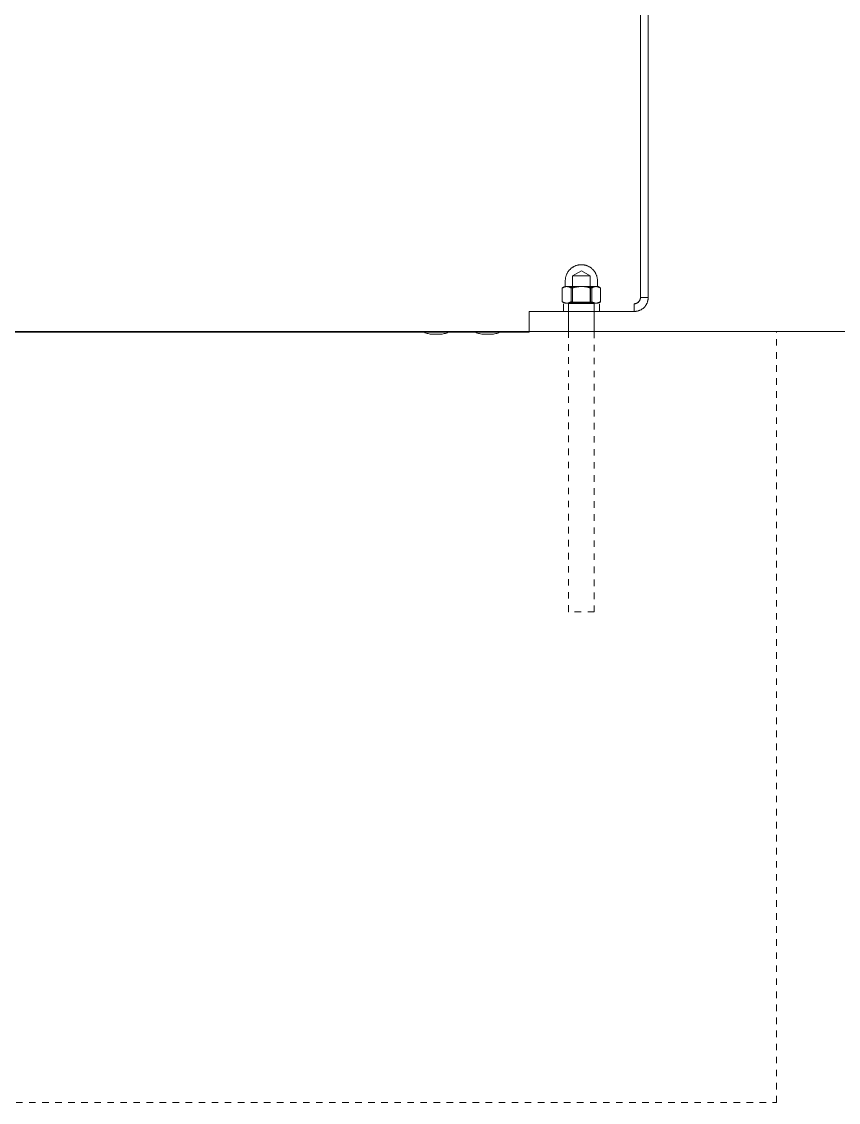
# Model space of a CAD drawing. Header units: inches. Extents: x 1.4 to 100.8, y 1 to 65.9.
# Drawn here: x 13.94 to 26.46, y 32.76 to 49.32 of the extents above; entities that cross this region are included whole.
import ezdxf

# ---------------------------------------------------------------- set-up
doc = ezdxf.new("R2010")
doc.units = ezdxf.units.IN
doc.linetypes.add('HIDDEN', pattern=[1.905, 1.27, -0.635])
doc.layers.add('ZANO_R', color=7, linetype='Continuous', lineweight=0)
doc.layers.add('ZANO_R_przerywana', color=250, linetype='HIDDEN', lineweight=0)

msp = doc.modelspace()

# ---------------------------------------------------------------- linework, layer by layer
at = {"layer": 'ZANO_R'}
for p, q in [((23.42517, 45.09442), (23.42517, 62.07635)), ((23.54332, 45.09442), (23.54332, 62.07635)), ((22.3843, 45.55834), (22.3914, 45.56283)), ((22.3914, 45.56283), (22.39866, 45.56707)), ((22.39866, 45.56707), (22.40605, 45.57107)), ((22.40605, 45.57107), (22.41358, 45.57481)), ((22.41358, 45.57481), (22.42123, 45.57828)), ((22.42123, 45.57828), (22.429, 45.5815)), ((22.429, 45.5815), (22.43687, 45.58445)), ((22.43687, 45.58445), (22.44483, 45.58713)), ((22.44483, 45.58713), (22.45289, 45.58954)), ((22.45289, 45.58954), (22.46102, 45.59166)), ((22.46102, 45.59166), (22.46922, 45.59351)), ((22.46922, 45.59351), (22.47747, 45.59508)), ((22.47747, 45.59508), (22.48578, 45.59637)), ((22.48578, 45.59637), (22.49413, 45.59737)), ((22.49413, 45.59737), (22.5025, 45.59809)), ((22.5025, 45.59809), (22.51089, 45.59852)), ((22.51089, 45.59852), (22.5193, 45.59866)), ((22.5193, 45.59866), (22.5277, 45.59852)), ((22.5277, 45.59852), (22.53609, 45.59809)), ((22.53609, 45.59809), (22.54447, 45.59737)), ((22.54447, 45.59737), (22.55281, 45.59637)), ((22.55281, 45.59637), (22.56112, 45.59508)), ((22.56112, 45.59508), (22.56938, 45.59351)), ((22.56938, 45.59351), (22.57757, 45.59166)), ((22.57757, 45.59166), (22.58571, 45.58954)), ((22.58571, 45.58954), (22.59376, 45.58713)), ((22.59376, 45.58713), (22.60173, 45.58445)), ((22.60173, 45.58445), (22.6096, 45.5815)), ((22.6096, 45.5815), (22.61736, 45.57828)), ((22.61736, 45.57828), (22.62501, 45.57481)), ((22.62501, 45.57481), (22.63254, 45.57107)), ((22.63254, 45.57107), (22.63993, 45.56707)), ((22.63993, 45.56707), (22.64719, 45.56283)), ((22.64719, 45.56283), (22.65429, 45.55834)), ((22.27545, 45.38604), (22.27673, 45.39434)), ((22.27673, 45.39434), (22.2783, 45.4026)), ((22.2783, 45.4026), (22.28015, 45.4108)), ((22.28015, 45.4108), (22.28228, 45.41893)), ((22.28228, 45.41893), (22.28469, 45.42698)), ((22.28469, 45.42698), (22.28737, 45.43495)), ((22.28737, 45.43495), (22.29031, 45.44282)), ((22.29031, 45.44282), (22.29353, 45.45058)), ((22.29353, 45.45058), (22.29701, 45.45823)), ((22.29701, 45.45823), (22.30075, 45.46576)), ((22.30075, 45.46576), (22.30474, 45.47316)), ((22.30474, 45.47316), (22.30899, 45.48041)), ((22.30899, 45.48041), (22.31348, 45.48752)), ((22.31348, 45.48752), (22.3182, 45.49447)), ((22.3182, 45.49447), (22.32317, 45.50125)), ((22.32317, 45.50125), (22.32836, 45.50786)), ((22.32836, 45.50786), (22.33378, 45.51429)), ((22.33378, 45.51429), (22.33941, 45.52053)), ((22.33941, 45.52053), (22.34525, 45.52657)), ((22.34525, 45.52657), (22.35129, 45.53241)), ((22.35129, 45.53241), (22.35753, 45.53804)), ((22.35753, 45.53804), (22.36396, 45.54346)), ((22.36396, 45.54346), (22.37057, 45.54865)), ((22.37057, 45.54865), (22.37735, 45.55361)), ((22.37735, 45.55361), (22.3843, 45.55834)), ((22.38539, 45.02546), (22.38539, 45.42538)), ((22.3854, 45.42538), (22.5193, 45.50583)), ((22.4061, 45.42538), (22.3854, 45.42538)), ((22.65319, 45.42538), (22.4061, 45.42538)), ((22.5193, 45.50583), (22.65319, 45.42538)), ((22.6532, 45.42538), (22.6532, 45.02546)), ((22.65429, 45.55834), (22.66124, 45.55361)), ((22.66124, 45.55361), (22.66803, 45.54865)), ((22.66803, 45.54865), (22.67464, 45.54346)), ((22.67464, 45.54346), (22.68106, 45.53804)), ((22.68106, 45.53804), (22.6873, 45.53241)), ((22.6873, 45.53241), (22.69335, 45.52657)), ((22.69335, 45.52657), (22.69919, 45.52053)), ((22.69919, 45.52053), (22.70482, 45.51429)), ((22.70482, 45.51429), (22.71023, 45.50786)), ((22.71023, 45.50786), (22.71543, 45.50125)), ((22.71543, 45.50125), (22.72039, 45.49447)), ((22.72039, 45.49447), (22.72512, 45.48752)), ((22.72512, 45.48752), (22.72961, 45.48041)), ((22.72961, 45.48041), (22.73385, 45.47316)), ((22.73385, 45.47316), (22.73784, 45.46576)), ((22.73784, 45.46576), (22.74158, 45.45823)), ((22.74158, 45.45823), (22.74506, 45.45058)), ((22.74506, 45.45058), (22.74828, 45.44282)), ((22.74828, 45.44282), (22.75123, 45.43495)), ((22.75123, 45.43495), (22.75391, 45.42698)), ((22.75391, 45.42698), (22.75631, 45.41893)), ((22.75631, 45.41893), (22.75844, 45.4108)), ((22.75844, 45.4108), (22.76029, 45.4026)), ((22.76029, 45.4026), (22.76186, 45.39434)), ((22.76186, 45.39434), (22.76315, 45.38604)), ((22.23014, 45.24476), (22.22394, 45.24104)), ((22.22394, 45.24104), (22.22876, 45.24378)), ((22.22394, 45.03078), (22.22394, 45.24104)), ((22.22876, 45.24378), (22.23366, 45.24634)), ((22.23014, 45.24476), (22.26331, 45.26391)), ((22.23591, 45.24809), (22.23237, 45.24603)), ((22.23366, 45.24634), (22.23865, 45.24875)), ((22.23951, 45.25004), (22.23591, 45.24809)), ((22.23865, 45.24875), (22.24372, 45.25098)), ((22.24317, 45.25187), (22.23951, 45.25004)), ((22.24689, 45.25357), (22.24317, 45.25187)), ((22.24372, 45.25098), (22.24885, 45.25305)), ((22.25067, 45.25516), (22.24689, 45.25357)), ((22.24885, 45.25305), (22.25406, 45.25494)), ((22.25449, 45.25661), (22.25067, 45.25516)), ((22.25406, 45.25494), (22.25932, 45.25666)), ((22.25837, 45.25794), (22.25449, 45.25661)), ((22.26228, 45.25915), (22.25837, 45.25794)), ((22.25932, 45.25666), (22.26464, 45.2582)), ((22.26623, 45.26022), (22.26228, 45.25915)), ((22.29971, 45.26391), (22.26331, 45.26391)), ((22.26464, 45.2582), (22.27001, 45.25956)), ((22.27022, 45.26116), (22.26623, 45.26022)), ((22.26864, 45.26393), (22.27315, 45.26863)), ((22.27001, 45.25956), (22.27542, 45.26074)), ((22.27423, 45.26197), (22.27022, 45.26116)), ((22.27315, 45.35252), (22.2733, 45.36092)), ((22.27315, 45.26863), (22.27315, 45.35252)), ((22.2733, 45.36092), (22.27373, 45.36932)), ((22.27373, 45.36932), (22.27444, 45.37769)), ((22.27827, 45.26265), (22.27423, 45.26197)), ((22.27444, 45.37769), (22.27545, 45.38604)), ((22.27542, 45.26074), (22.28086, 45.26174)), ((22.28232, 45.2632), (22.27827, 45.26265)), ((22.28086, 45.26174), (22.28634, 45.26256)), ((22.2864, 45.26361), (22.28232, 45.2632)), ((22.28634, 45.26256), (22.29184, 45.26319)), ((22.29048, 45.26388), (22.2864, 45.26361)), ((22.29184, 45.26319), (22.29736, 45.26364)), ((22.29705, 45.26381), (22.29486, 45.26388)), ((22.29965, 45.26351), (22.29524, 45.26387)), ((22.29736, 45.26364), (22.30289, 45.26391)), ((22.29787, 45.2638), (22.30038, 45.26388)), ((22.30405, 45.263), (22.29965, 45.26351)), ((22.30289, 45.26391), (22.30842, 45.26364)), ((22.30843, 45.26234), (22.30405, 45.263)), ((22.30539, 45.26388), (22.30789, 45.26381)), ((22.5248, 45.26391), (22.30612, 45.26391)), ((22.30842, 45.26364), (22.31394, 45.2632)), ((22.31278, 45.26154), (22.30843, 45.26234)), ((22.3171, 45.26059), (22.31278, 45.26154)), ((22.31394, 45.2632), (22.31944, 45.26256)), ((22.32139, 45.2595), (22.3171, 45.26059)), ((22.31944, 45.26256), (22.32492, 45.26175)), ((22.32564, 45.25827), (22.32139, 45.2595)), ((22.32492, 45.26175), (22.33036, 45.26075)), ((22.32985, 45.2569), (22.32564, 45.25827)), ((22.33401, 45.25538), (22.32985, 45.2569)), ((22.33036, 45.26075), (22.33577, 45.25957)), ((22.33812, 45.25373), (22.33401, 45.25538)), ((22.33577, 45.25957), (22.34114, 45.2582)), ((22.34217, 45.25194), (22.33812, 45.25373)), ((22.34114, 45.2582), (22.34646, 45.25666)), ((22.34615, 45.25002), (22.34217, 45.25194)), ((22.35008, 45.24797), (22.34615, 45.25002)), ((22.34646, 45.25666), (22.35172, 45.25495)), ((22.35393, 45.24579), (22.35008, 45.24797)), ((22.35172, 45.25495), (22.35693, 45.25305)), ((22.3577, 45.24348), (22.35393, 45.24579)), ((22.35693, 45.25305), (22.36207, 45.25099)), ((22.3614, 45.24104), (22.3577, 45.24348)), ((22.37881, 45.24601), (22.3614, 45.24104)), ((22.3614, 45.24104), (22.3614, 45.03078)), ((22.36207, 45.25099), (22.36713, 45.24875)), ((22.36713, 45.24875), (22.37212, 45.24635)), ((22.37212, 45.24635), (22.37702, 45.24378)), ((22.37702, 45.24378), (22.38184, 45.24104)), ((22.39638, 45.25039), (22.37881, 45.24601)), ((22.38184, 45.24104), (22.39785, 45.24565)), ((22.38184, 45.03078), (22.38184, 45.24104)), ((22.41409, 45.25416), (22.39638, 45.25039)), ((22.39785, 45.24565), (22.414, 45.24975)), ((22.414, 45.24975), (22.43027, 45.25333)), ((22.43192, 45.25733), (22.41409, 45.25416)), ((22.43027, 45.25333), (22.44664, 45.2564)), ((22.44985, 45.25989), (22.43192, 45.25733)), ((22.44664, 45.2564), (22.4631, 45.25895)), ((22.46785, 45.26183), (22.44985, 45.25989)), ((22.4631, 45.25895), (22.47964, 45.26098)), ((22.48591, 45.26316), (22.46785, 45.26183)), ((22.47964, 45.26098), (22.49623, 45.26248)), ((22.504, 45.26388), (22.48591, 45.26316)), ((22.49623, 45.26248), (22.51286, 45.26346)), ((22.50437, 45.26388), (22.49967, 45.26381)), ((22.51286, 45.26346), (22.52952, 45.26391)), ((22.53193, 45.26318), (22.51379, 45.26388)), ((22.52952, 45.26391), (22.54617, 45.26346)), ((22.55003, 45.26186), (22.53193, 45.26318)), ((22.74335, 45.26391), (22.53459, 45.26391)), ((22.54617, 45.26346), (22.5628, 45.26248)), ((22.56808, 45.25992), (22.55003, 45.26186)), ((22.5628, 45.26248), (22.57939, 45.26098)), ((22.58605, 45.25736), (22.56808, 45.25992)), ((22.57939, 45.26098), (22.59593, 45.25895)), ((22.60393, 45.25419), (22.58605, 45.25736)), ((22.59593, 45.25895), (22.61239, 45.2564)), ((22.62168, 45.25041), (22.60393, 45.25419)), ((22.61239, 45.2564), (22.62877, 45.25333)), ((22.6393, 45.24603), (22.62168, 45.25041)), ((22.62877, 45.25333), (22.64504, 45.24975)), ((22.65675, 45.24104), (22.6393, 45.24603)), ((22.64504, 45.24975), (22.66118, 45.24565)), ((22.66177, 45.24387), (22.65675, 45.24104)), ((22.65675, 45.03078), (22.65675, 45.24104)), ((22.66118, 45.24565), (22.67719, 45.24104)), ((22.66687, 45.24652), (22.66177, 45.24387)), ((22.67207, 45.249), (22.66687, 45.24652)), ((22.67734, 45.25129), (22.67207, 45.249)), ((22.67719, 45.24104), (22.68079, 45.24343)), ((22.67719, 45.03078), (22.67719, 45.24104)), ((22.68269, 45.25341), (22.67734, 45.25129)), ((22.68079, 45.24343), (22.68447, 45.2457)), ((22.68811, 45.25533), (22.68269, 45.25341)), ((22.68447, 45.2457), (22.68821, 45.24784)), ((22.6936, 45.25708), (22.68811, 45.25533)), ((22.68821, 45.24784), (22.69203, 45.24986)), ((22.69203, 45.24986), (22.69591, 45.25175)), ((22.69914, 45.25863), (22.6936, 45.25708)), ((22.69591, 45.25175), (22.69985, 45.25351)), ((22.70473, 45.25999), (22.69914, 45.25863)), ((22.69985, 45.25351), (22.70385, 45.25514)), ((22.70385, 45.25514), (22.7079, 45.25664)), ((22.71036, 45.26116), (22.70473, 45.25999)), ((22.7079, 45.25664), (22.712, 45.258)), ((22.71603, 45.26213), (22.71036, 45.26116)), ((22.712, 45.258), (22.71613, 45.25923)), ((22.72173, 45.26291), (22.71603, 45.26213)), ((22.71613, 45.25923), (22.72031, 45.26032)), ((22.72031, 45.26032), (22.72452, 45.26127)), ((22.72746, 45.26349), (22.72173, 45.26291)), ((22.72452, 45.26127), (22.72876, 45.26208)), ((22.7332, 45.26388), (22.72746, 45.26349)), ((22.72876, 45.26208), (22.73303, 45.26275)), ((22.73303, 45.26275), (22.73731, 45.26328)), ((22.73731, 45.26328), (22.74161, 45.26366)), ((22.74457, 45.26346), (22.73888, 45.26387)), ((22.74161, 45.26366), (22.74592, 45.26391)), ((22.75025, 45.26285), (22.74457, 45.26346)), ((22.74592, 45.26391), (22.75023, 45.26366)), ((22.76837, 45.26391), (22.74811, 45.26391)), ((22.75023, 45.26366), (22.75453, 45.26328)), ((22.7559, 45.26206), (22.75025, 45.26285)), ((22.75453, 45.26328), (22.75882, 45.26275)), ((22.76152, 45.26107), (22.7559, 45.26206)), ((22.75882, 45.26275), (22.76308, 45.26208)), ((22.7671, 45.2599), (22.76152, 45.26107)), ((22.76308, 45.26208), (22.76732, 45.26127)), ((22.76315, 45.38604), (22.76415, 45.37769)), ((22.76415, 45.37769), (22.76487, 45.36932)), ((22.76487, 45.36932), (22.7653, 45.36092)), ((22.7653, 45.36092), (22.76544, 45.35252)), ((22.76544, 45.35252), (22.76544, 45.26863)), ((22.76544, 45.26863), (22.76544, 45.26847)), ((22.76544, 45.26847), (22.76545, 45.26831)), ((22.76545, 45.26831), (22.76547, 45.26815)), ((22.76547, 45.26815), (22.76549, 45.26798)), ((22.76549, 45.26798), (22.76551, 45.26782)), ((22.76551, 45.26782), (22.76554, 45.26766)), ((22.76554, 45.26766), (22.76558, 45.2675)), ((22.76558, 45.2675), (22.76562, 45.26735)), ((22.76562, 45.26735), (22.76567, 45.26719)), ((22.76567, 45.26719), (22.76572, 45.26703)), ((22.76572, 45.26703), (22.76578, 45.26688)), ((22.76578, 45.26688), (22.76584, 45.26673)), ((22.76584, 45.26673), (22.76591, 45.26658)), ((22.76591, 45.26658), (22.76598, 45.26644)), ((22.76598, 45.26644), (22.76606, 45.26629)), ((22.76606, 45.26629), (22.76614, 45.26615)), ((22.76614, 45.26615), (22.76623, 45.26602)), ((22.76623, 45.26602), (22.76632, 45.26588)), ((22.76632, 45.26588), (22.76642, 45.26575)), ((22.76642, 45.26575), (22.76652, 45.26562)), ((22.76652, 45.26562), (22.76663, 45.2655)), ((22.76663, 45.2655), (22.76674, 45.26538)), ((22.76674, 45.26538), (22.76685, 45.26526)), ((22.76685, 45.26526), (22.76697, 45.26515)), ((22.76697, 45.26515), (22.76709, 45.26504)), ((22.76709, 45.26504), (22.76722, 45.26494)), ((22.77264, 45.25853), (22.7671, 45.2599)), ((22.76722, 45.26494), (22.76735, 45.26484)), ((22.76732, 45.26127), (22.77153, 45.26032)), ((22.76735, 45.26484), (22.76748, 45.26475)), ((22.76748, 45.26475), (22.76762, 45.26466)), ((22.76762, 45.26466), (22.76776, 45.26457)), ((22.76776, 45.26457), (22.7679, 45.26449)), ((22.7679, 45.26449), (22.76804, 45.26441)), ((22.76804, 45.26441), (22.76819, 45.26434)), ((22.76819, 45.26434), (22.76834, 45.26428)), ((22.76834, 45.26428), (22.76849, 45.26422)), ((22.77363, 45.26391), (22.76837, 45.26391)), ((22.76849, 45.26422), (22.76864, 45.26416)), ((22.76864, 45.26416), (22.7688, 45.26411)), ((22.7688, 45.26411), (22.76895, 45.26407)), ((22.76895, 45.26407), (22.76911, 45.26403)), ((22.76911, 45.26403), (22.76927, 45.26399)), ((22.76927, 45.26399), (22.76943, 45.26397)), ((22.76928, 45.26399), (22.76938, 45.26397)), ((22.76938, 45.26397), (22.76948, 45.26396)), ((22.76943, 45.26397), (22.76959, 45.26394)), ((22.77153, 45.26032), (22.77571, 45.25923)), ((22.77813, 45.25698), (22.77264, 45.25853)), ((22.77492, 45.26391), (22.77363, 45.26391)), ((22.77521, 45.26391), (22.77492, 45.26391)), ((22.77528, 45.26391), (22.77521, 45.26391)), ((22.77528, 45.26391), (22.77529, 45.26391)), ((22.77529, 45.26391), (22.77528, 45.26391)), ((22.77529, 45.26391), (22.77529, 45.26391)), ((22.77529, 45.26391), (22.77529, 45.26391)), ((22.77529, 45.26391), (22.80623, 45.24604)), ((22.77571, 45.25923), (22.77985, 45.258)), ((22.78356, 45.25524), (22.77813, 45.25698)), ((22.77985, 45.258), (22.78395, 45.25664)), ((22.78894, 45.25332), (22.78356, 45.25524)), ((22.78395, 45.25664), (22.788, 45.25514)), ((22.788, 45.25514), (22.79199, 45.25351)), ((22.79424, 45.25122), (22.78894, 45.25332)), ((22.79199, 45.25351), (22.79594, 45.25175)), ((22.79947, 45.24893), (22.79424, 45.25122)), ((22.79594, 45.25175), (22.79982, 45.24986)), ((22.80462, 45.24648), (22.79947, 45.24893)), ((22.79982, 45.24986), (22.80363, 45.24784)), ((22.80363, 45.24784), (22.80738, 45.2457)), ((22.80968, 45.24384), (22.80462, 45.24648)), ((22.80738, 45.2457), (22.81105, 45.24343)), ((22.81465, 45.24104), (22.80968, 45.24384)), ((22.81105, 45.24343), (22.81465, 45.24104)), ((22.81465, 45.24104), (22.81465, 45.03078)), ((23.41744, 45.06003), (23.41869, 45.06316)), ((23.41858, 45.05974), (23.41971, 45.06277)), ((23.41869, 45.06316), (23.41984, 45.06633)), ((23.41971, 45.06277), (23.42074, 45.06582)), ((23.41984, 45.06633), (23.42089, 45.06955)), ((23.42074, 45.06582), (23.42167, 45.06892)), ((23.42089, 45.06955), (23.42181, 45.07279)), ((23.42167, 45.06892), (23.42248, 45.07204)), ((23.42181, 45.07279), (23.42263, 45.07607)), ((23.42248, 45.07204), (23.42319, 45.07519)), ((23.42263, 45.07607), (23.42334, 45.07937)), ((23.42319, 45.07519), (23.4238, 45.07836)), ((23.42334, 45.07937), (23.42393, 45.0827)), ((23.4238, 45.07836), (23.42429, 45.08155)), ((23.42393, 45.0827), (23.42441, 45.08604)), ((23.42429, 45.08155), (23.42467, 45.08475)), ((23.42441, 45.08604), (23.42477, 45.0894)), ((23.42467, 45.08475), (23.42495, 45.08797)), ((23.42477, 45.0894), (23.42502, 45.09276)), ((23.42495, 45.08797), (23.42512, 45.09119)), ((23.42502, 45.09276), (23.42515, 45.09614)), ((23.42512, 45.09119), (23.42517, 45.09442)), ((23.42517, 45.09442), (23.54332, 45.09442)), ((23.54134, 45.06546), (23.54023, 45.05828)), ((23.5422, 45.07267), (23.54134, 45.06546)), ((23.54282, 45.0799), (23.5422, 45.07267)), ((23.5432, 45.08716), (23.54282, 45.0799)), ((23.54332, 45.09442), (23.5432, 45.08716)), ((22.22876, 45.02805), (22.22394, 45.03078)), ((22.22394, 45.03078), (22.23014, 45.02707)), ((22.23366, 45.02548), (22.22876, 45.02805)), ((22.26331, 45.00792), (22.23014, 45.02707)), ((22.23239, 45.02579), (22.23592, 45.02372)), ((22.23865, 45.02308), (22.23366, 45.02548)), ((22.23592, 45.02372), (22.23952, 45.02178)), ((22.24372, 45.02084), (22.23865, 45.02308)), ((22.23952, 45.02178), (22.24319, 45.01995)), ((22.24319, 45.01995), (22.24691, 45.01825)), ((22.24362, 44.88175), (22.24362, 44.9999)), ((22.24885, 45.01878), (22.24372, 45.02084)), ((22.24691, 45.01825), (22.25068, 45.01666)), ((22.25406, 45.01688), (22.24885, 45.01878)), ((22.25068, 45.01666), (22.2545, 45.01521)), ((22.25932, 45.01517), (22.25406, 45.01688)), ((22.2545, 45.01521), (22.25838, 45.01388)), ((22.25838, 45.01388), (22.26229, 45.01268)), ((22.26464, 45.01363), (22.25932, 45.01517)), ((22.26229, 45.01268), (22.26624, 45.0116)), ((22.30038, 45.00792), (22.26331, 45.00792)), ((22.27001, 45.01227), (22.26464, 45.01363)), ((22.26624, 45.0116), (22.27022, 45.01066)), ((22.27542, 45.01108), (22.27001, 45.01227)), ((22.27022, 45.01066), (22.27423, 45.00985)), ((22.27423, 45.00985), (22.27827, 45.00918)), ((22.28086, 45.01008), (22.27542, 45.01108)), ((22.27827, 45.00918), (22.28232, 45.00863)), ((22.28634, 45.00927), (22.28086, 45.01008)), ((22.28232, 45.00863), (22.28639, 45.00822)), ((22.29184, 45.00863), (22.28634, 45.00927)), ((22.28639, 45.00822), (22.29048, 45.00794)), ((22.29736, 45.00818), (22.29184, 45.00863)), ((22.29486, 45.00794), (22.29929, 45.00829)), ((22.30289, 45.00792), (22.29736, 45.00818)), ((22.29929, 45.00829), (22.30372, 45.00879)), ((22.30842, 45.00818), (22.30289, 45.00792)), ((22.30372, 45.00879), (22.30812, 45.00944)), ((22.52482, 45.00792), (22.30539, 45.00792)), ((22.30812, 45.00944), (22.3125, 45.01023)), ((22.31394, 45.00863), (22.30842, 45.00818)), ((22.3125, 45.01023), (22.31685, 45.01117)), ((22.31944, 45.00926), (22.31394, 45.00863)), ((22.31685, 45.01117), (22.32116, 45.01226)), ((22.32492, 45.01008), (22.31944, 45.00926)), ((22.32116, 45.01226), (22.32544, 45.01349)), ((22.32239, 45.00508), (22.32238, 45.00508)), ((22.32238, 45.00508), (22.32238, 45.00508)), ((22.32238, 45.00508), (22.32238, 45.00508)), ((22.32238, 45.00508), (22.32238, 45.00508)), ((22.32238, 45.00508), (22.32238, 45.00508)), ((22.32238, 44.88175), (22.32238, 45.00508)), ((22.32243, 45.00508), (22.32239, 45.00508)), ((22.32261, 45.00508), (22.32243, 45.00508)), ((22.32337, 45.00508), (22.32261, 45.00508)), ((22.32638, 45.00508), (22.32337, 45.00508)), ((22.33036, 45.01108), (22.32492, 45.01008)), ((22.32544, 45.01349), (22.32967, 45.01486)), ((22.71621, 45.00508), (22.32638, 45.00508)), ((22.32967, 45.01486), (22.33386, 45.01638)), ((22.33577, 45.01226), (22.33036, 45.01108)), ((22.33386, 45.01638), (22.33799, 45.01803)), ((22.34114, 45.01362), (22.33577, 45.01226)), ((22.33799, 45.01803), (22.34206, 45.01983)), ((22.34646, 45.01516), (22.34114, 45.01362)), ((22.34206, 45.01983), (22.34607, 45.02176)), ((22.34607, 45.02176), (22.35001, 45.02382)), ((22.35172, 45.01688), (22.34646, 45.01516)), ((22.35001, 45.02382), (22.35389, 45.02601)), ((22.35693, 45.01877), (22.35172, 45.01688)), ((22.35389, 45.02601), (22.35768, 45.02833)), ((22.36207, 45.02084), (22.35693, 45.01877)), ((22.35768, 45.02833), (22.3614, 45.03078)), ((22.3614, 45.03078), (22.37885, 45.0258)), ((22.36176, 45.00792), (22.36176, 45.00892)), ((22.36178, 45.00892), (22.36177, 45.00892)), ((22.36177, 45.00892), (22.36176, 45.00892)), ((22.36176, 45.00892), (22.36176, 45.00892)), ((22.36176, 45.00892), (22.36177, 45.00892)), ((22.36177, 45.00892), (22.36181, 45.00892)), ((22.36178, 45.00893), (22.38539, 45.02546)), ((22.36181, 45.00892), (22.36206, 45.00892)), ((22.36206, 45.00892), (22.36323, 45.00892)), ((22.36713, 45.02307), (22.36207, 45.02084)), ((22.36323, 45.00892), (22.36811, 45.00892)), ((22.37212, 45.02548), (22.36713, 45.02307)), ((22.36811, 45.00892), (22.38612, 45.00892)), ((22.37702, 45.02805), (22.37212, 45.02548)), ((22.38184, 45.03078), (22.37702, 45.02805)), ((22.37885, 45.0258), (22.39647, 45.02141)), ((22.39785, 45.02618), (22.38184, 45.03078)), ((22.3854, 45.02546), (22.38539, 45.02546)), ((22.38539, 45.02546), (22.38539, 45.02546)), ((22.38539, 45.02546), (22.3854, 45.02546)), ((22.38541, 45.02546), (22.3854, 45.02546)), ((22.3854, 45.02546), (22.38543, 45.02546)), ((22.38543, 45.02546), (22.38564, 45.02546)), ((22.38564, 45.02546), (22.38664, 45.02546)), ((22.38612, 45.00892), (22.67681, 45.00892)), ((22.38664, 45.02546), (22.39079, 45.02546)), ((22.39079, 45.02546), (22.4061, 45.02546)), ((22.39647, 45.02141), (22.41422, 45.01764)), ((22.414, 45.02208), (22.39785, 45.02618)), ((22.4061, 45.02546), (22.65318, 45.02546)), ((22.43027, 45.01849), (22.414, 45.02208)), ((22.41422, 45.01764), (22.4321, 45.01447)), ((22.44664, 45.01542), (22.43027, 45.01849)), ((22.4321, 45.01447), (22.45007, 45.01191)), ((22.4631, 45.01288), (22.44664, 45.01542)), ((22.45007, 45.01191), (22.46812, 45.00997)), ((22.47964, 45.01085), (22.4631, 45.01288)), ((22.46812, 45.00997), (22.48622, 45.00865)), ((22.49623, 45.00935), (22.47964, 45.01085)), ((22.48622, 45.00865), (22.50436, 45.00794)), ((22.51286, 45.00837), (22.49623, 45.00935)), ((22.52952, 45.00792), (22.51286, 45.00837)), ((22.51378, 45.00794), (22.53192, 45.00865)), ((22.54617, 45.00837), (22.52952, 45.00792)), ((22.53192, 45.00865), (22.55003, 45.00997)), ((22.74374, 45.00792), (22.53423, 45.00792)), ((22.5628, 45.00935), (22.54617, 45.00837)), ((22.55003, 45.00997), (22.56808, 45.01191)), ((22.57939, 45.01085), (22.5628, 45.00935)), ((22.56808, 45.01191), (22.58605, 45.01447)), ((22.59593, 45.01287), (22.57939, 45.01085)), ((22.58605, 45.01447), (22.60392, 45.01764)), ((22.61239, 45.01542), (22.59593, 45.01287)), ((22.60392, 45.01764), (22.62168, 45.02141)), ((22.62877, 45.01849), (22.61239, 45.01542)), ((22.62168, 45.02141), (22.6393, 45.0258)), ((22.64504, 45.02208), (22.62877, 45.01849)), ((22.6393, 45.0258), (22.65675, 45.03078)), ((22.66118, 45.02618), (22.64504, 45.02208)), ((22.6532, 45.02546), (22.67682, 45.00893)), ((22.66177, 45.02796), (22.65675, 45.03078)), ((22.67719, 45.03078), (22.66118, 45.02618)), ((22.66687, 45.0253), (22.66177, 45.02796)), ((22.67207, 45.02283), (22.66687, 45.0253)), ((22.67734, 45.02053), (22.67207, 45.02283)), ((22.67683, 45.00892), (22.67683, 45.00792)), ((22.68079, 45.0284), (22.67719, 45.03078)), ((22.68269, 45.01842), (22.67734, 45.02053)), ((22.68447, 45.02613), (22.68079, 45.0284)), ((22.68811, 45.01649), (22.68269, 45.01842)), ((22.68821, 45.02399), (22.68447, 45.02613)), ((22.6936, 45.01475), (22.68811, 45.01649)), ((22.69203, 45.02197), (22.68821, 45.02399)), ((22.69591, 45.02008), (22.69203, 45.02197)), ((22.69914, 45.0132), (22.6936, 45.01475)), ((22.69985, 45.01832), (22.69591, 45.02008)), ((22.70473, 45.01184), (22.69914, 45.0132)), ((22.70385, 45.01669), (22.69985, 45.01832)), ((22.7079, 45.01519), (22.70385, 45.01669)), ((22.71036, 45.01067), (22.70473, 45.01184)), ((22.712, 45.01383), (22.7079, 45.01519)), ((22.71603, 45.00969), (22.71036, 45.01067)), ((22.71614, 45.0126), (22.712, 45.01383)), ((22.72173, 45.00891), (22.71603, 45.00969)), ((22.72031, 45.01151), (22.71614, 45.0126)), ((22.71621, 45.00508), (22.71621, 44.88175)), ((22.72452, 45.01056), (22.72031, 45.01151)), ((22.72746, 45.00833), (22.72173, 45.00891)), ((22.72876, 45.00975), (22.72452, 45.01056)), ((22.7332, 45.00794), (22.72746, 45.00833)), ((22.73303, 45.00908), (22.72876, 45.00975)), ((22.73731, 45.00855), (22.73303, 45.00908)), ((22.74161, 45.00816), (22.73731, 45.00855)), ((22.74395, 45.00833), (22.7382, 45.00794)), ((22.74592, 45.00792), (22.74161, 45.00816)), ((22.74967, 45.00891), (22.74395, 45.00833)), ((22.75023, 45.00816), (22.74592, 45.00792)), ((22.76837, 45.00792), (22.74812, 45.00792)), ((22.75537, 45.00969), (22.74967, 45.00891)), ((22.75453, 45.00855), (22.75023, 45.00816)), ((22.75882, 45.00908), (22.75453, 45.00855)), ((22.76104, 45.01066), (22.75537, 45.00969)), ((22.76308, 45.00975), (22.75882, 45.00908)), ((22.76668, 45.01183), (22.76104, 45.01066)), ((22.76732, 45.01056), (22.76308, 45.00975)), ((22.77227, 45.01319), (22.76668, 45.01183)), ((22.77153, 45.01151), (22.76732, 45.01056)), ((22.77363, 45.00792), (22.76837, 45.00792)), ((22.77571, 45.0126), (22.77153, 45.01151)), ((22.77781, 45.01474), (22.77227, 45.01319)), ((22.77492, 45.00792), (22.77363, 45.00792)), ((22.77521, 45.00792), (22.77492, 45.00792)), ((22.77528, 45.00792), (22.77521, 45.00792)), ((22.77528, 45.00792), (22.77529, 45.00792)), ((22.77529, 45.00792), (22.77528, 45.00792)), ((22.80621, 45.02577), (22.77529, 45.00792)), ((22.77529, 45.00792), (22.77529, 45.00792)), ((22.77529, 45.00792), (22.77529, 45.00792)), ((22.77985, 45.01382), (22.77571, 45.0126)), ((22.78329, 45.01649), (22.77781, 45.01474)), ((22.78395, 45.01519), (22.77985, 45.01382)), ((22.78871, 45.01842), (22.78329, 45.01649)), ((22.788, 45.01668), (22.78395, 45.01519)), ((22.79199, 45.01832), (22.788, 45.01668)), ((22.79406, 45.02053), (22.78871, 45.01842)), ((22.79594, 45.02008), (22.79199, 45.01832)), ((22.79934, 45.02283), (22.79406, 45.02053)), ((22.79498, 44.9999), (22.79498, 44.88175)), ((22.79982, 45.02197), (22.79594, 45.02008)), ((22.80453, 45.0253), (22.79934, 45.02283)), ((22.80363, 45.02399), (22.79982, 45.02197)), ((22.80738, 45.02613), (22.80363, 45.02399)), ((22.80964, 45.02796), (22.80453, 45.0253)), ((22.81105, 45.0284), (22.80738, 45.02613)), ((22.81465, 45.03078), (22.80964, 45.02796)), ((22.81465, 45.03078), (22.81105, 45.0284)), ((23.33065, 44.9999), (23.33402, 45.00009)), ((23.33065, 44.9999), (23.33388, 44.99995)), ((23.33065, 44.88175), (23.33065, 44.9999)), ((23.33388, 44.99995), (23.3371, 45.00012)), ((23.33402, 45.00009), (23.33738, 45.0004)), ((23.3371, 45.00012), (23.34032, 45.00039)), ((23.33738, 45.0004), (23.34073, 45.00082)), ((23.34032, 45.00039), (23.34352, 45.00078)), ((23.34073, 45.00082), (23.34407, 45.00136)), ((23.34352, 45.00078), (23.34671, 45.00127)), ((23.34407, 45.00136), (23.34738, 45.00201)), ((23.34671, 45.00127), (23.34988, 45.00188)), ((23.34738, 45.00201), (23.35067, 45.00278)), ((23.34988, 45.00188), (23.35303, 45.00259)), ((23.35067, 45.00278), (23.35393, 45.00366)), ((23.35303, 45.00259), (23.35615, 45.0034)), ((23.35393, 45.00366), (23.35716, 45.00465)), ((23.35615, 45.0034), (23.35924, 45.00433)), ((23.35716, 45.00465), (23.36035, 45.00574)), ((23.35924, 45.00433), (23.3623, 45.00536)), ((23.36035, 45.00574), (23.3635, 45.00695)), ((23.3623, 45.00536), (23.36533, 45.00649)), ((23.3635, 45.00695), (23.36661, 45.00827)), ((23.36533, 45.00649), (23.36831, 45.00772)), ((23.36661, 45.00827), (23.36968, 45.00969)), ((23.36831, 45.00772), (23.37125, 45.00906)), ((23.36968, 45.00969), (23.37269, 45.01121)), ((23.37125, 45.00906), (23.37414, 45.0105)), ((23.37269, 45.01121), (23.37565, 45.01284)), ((23.37414, 45.0105), (23.37698, 45.01203)), ((23.37565, 45.01284), (23.37855, 45.01457)), ((23.37698, 45.01203), (23.37976, 45.01366)), ((23.37855, 45.01457), (23.38139, 45.0164)), ((23.37976, 45.01366), (23.38249, 45.01538)), ((23.38139, 45.0164), (23.38416, 45.01832)), ((23.38249, 45.01538), (23.38516, 45.0172)), ((23.38416, 45.01832), (23.38687, 45.02034)), ((23.38516, 45.0172), (23.38776, 45.0191)), ((23.38687, 45.02034), (23.38951, 45.02245)), ((23.38776, 45.0191), (23.3903, 45.0211)), ((23.38951, 45.02245), (23.39207, 45.02464)), ((23.3903, 45.0211), (23.39277, 45.02318)), ((23.39207, 45.02464), (23.39456, 45.02693)), ((23.39277, 45.02318), (23.39517, 45.02534)), ((23.39456, 45.02693), (23.39697, 45.0293)), ((23.39517, 45.02534), (23.39749, 45.02758)), ((23.39697, 45.0293), (23.39929, 45.03175)), ((23.39749, 45.02758), (23.39973, 45.0299)), ((23.39929, 45.03175), (23.40153, 45.03427)), ((23.39973, 45.0299), (23.40189, 45.0323)), ((23.40153, 45.03427), (23.40368, 45.03688)), ((23.40189, 45.0323), (23.40397, 45.03477)), ((23.40368, 45.03688), (23.40574, 45.03955)), ((23.40397, 45.03477), (23.40596, 45.03731)), ((23.40574, 45.03955), (23.40771, 45.0423)), ((23.40596, 45.03731), (23.40787, 45.03991)), ((23.40771, 45.0423), (23.40958, 45.04511)), ((23.40787, 45.03991), (23.40969, 45.04258)), ((23.41538, 44.89936), (23.40867, 44.89658)), ((23.40958, 45.04511), (23.41135, 45.04798)), ((23.40969, 45.04258), (23.41141, 45.04531)), ((23.41135, 45.04798), (23.41303, 45.05091)), ((23.41141, 45.04531), (23.41304, 45.04809)), ((23.41303, 45.05091), (23.4146, 45.0539)), ((23.41304, 45.04809), (23.41457, 45.05093)), ((23.41457, 45.05093), (23.41601, 45.05382)), ((23.4146, 45.0539), (23.41607, 45.05694)), ((23.42199, 44.90236), (23.41538, 44.89936)), ((23.41601, 45.05382), (23.41735, 45.05676)), ((23.41607, 45.05694), (23.41744, 45.06003)), ((23.41735, 45.05676), (23.41858, 45.05974)), ((23.42849, 44.90559), (23.42199, 44.90236)), ((23.43488, 44.90904), (23.42849, 44.90559)), ((23.44115, 44.91271), (23.43488, 44.90904)), ((23.44729, 44.91659), (23.44115, 44.91271)), ((23.45329, 44.92067), (23.44729, 44.91659)), ((23.45915, 44.92496), (23.45329, 44.92067)), ((23.46486, 44.92945), (23.45915, 44.92496)), ((23.47042, 44.93413), (23.46486, 44.92945)), ((23.47581, 44.93899), (23.47042, 44.93413)), ((23.48103, 44.94404), (23.47581, 44.93899)), ((23.48608, 44.94926), (23.48103, 44.94404)), ((23.49094, 44.95465), (23.48608, 44.94926)), ((23.49562, 44.96021), (23.49094, 44.95465)), ((23.50011, 44.96592), (23.49562, 44.96021)), ((23.50439, 44.97178), (23.50011, 44.96592)), ((23.50848, 44.97778), (23.50439, 44.97178)), ((23.51236, 44.98392), (23.50848, 44.97778)), ((23.51603, 44.99019), (23.51236, 44.98392)), ((23.51948, 44.99658), (23.51603, 44.99019)), ((23.52271, 45.00308), (23.51948, 44.99658)), ((23.52571, 45.00969), (23.52271, 45.00308)), ((23.52849, 45.0164), (23.52571, 45.00969)), ((23.53104, 45.0232), (23.52849, 45.0164)), ((23.53335, 45.03008), (23.53104, 45.0232)), ((23.53543, 45.03704), (23.53335, 45.03008)), ((23.53727, 45.04407), (23.53543, 45.03704)), ((23.53887, 45.05115), (23.53727, 45.04407)), ((23.54023, 45.05828), (23.53887, 45.05115)), ((21.71989, 44.77935), (21.71989, 44.88175)), ((21.71989, 44.88175), (23.33065, 44.88175)), ((21.71989, 44.77935), (21.71989, 44.56669)), ((22.32238, 44.57248), (22.32238, 44.88175)), ((22.71621, 44.88175), (22.71621, 44.57248)), ((23.33791, 44.88187), (23.33065, 44.88175)), ((23.34516, 44.88225), (23.33791, 44.88187)), ((23.3524, 44.88286), (23.34516, 44.88225)), ((23.35961, 44.88373), (23.3524, 44.88286)), ((23.36679, 44.88484), (23.35961, 44.88373)), ((23.37392, 44.8862), (23.36679, 44.88484)), ((23.381, 44.8878), (23.37392, 44.8862)), ((23.38803, 44.88964), (23.381, 44.8878)), ((23.39499, 44.89171), (23.38803, 44.88964)), ((23.40187, 44.89403), (23.39499, 44.89171)), ((23.40867, 44.89658), (23.40187, 44.89403)), ((3.85177, 44.57248), (25.5124, 44.57248)), ((7.64442, 44.56669), (21.71989, 44.56669)), ((20.117, 44.56275), (20.117, 44.56669)), ((20.47145, 44.56669), (20.47145, 44.56275)), ((20.90466, 44.56275), (20.90466, 44.56669)), ((21.25911, 44.56669), (21.25911, 44.56275)), ((20.11701, 44.56247), (20.117, 44.56275)), ((20.11702, 44.5622), (20.11701, 44.56247)), ((20.11704, 44.56193), (20.11702, 44.5622)), ((20.11708, 44.56166), (20.11704, 44.56193)), ((20.11712, 44.56139), (20.11708, 44.56166)), ((20.11717, 44.56112), (20.11712, 44.56139)), ((20.11723, 44.56085), (20.11717, 44.56112)), ((20.1173, 44.56059), (20.11723, 44.56085)), ((20.11738, 44.56033), (20.1173, 44.56059)), ((20.11747, 44.56007), (20.11738, 44.56033)), ((20.11757, 44.55982), (20.11747, 44.56007)), ((20.11767, 44.55956), (20.11757, 44.55982)), ((20.11779, 44.55932), (20.11767, 44.55956)), ((20.11791, 44.55907), (20.11779, 44.55932)), ((20.11804, 44.55883), (20.11791, 44.55907)), ((20.11818, 44.5586), (20.11804, 44.55883)), ((20.11833, 44.55837), (20.11818, 44.5586)), ((20.11849, 44.55815), (20.11833, 44.55837)), ((20.11865, 44.55793), (20.11849, 44.55815)), ((20.11882, 44.55771), (20.11865, 44.55793)), ((20.119, 44.55751), (20.11882, 44.55771)), ((20.11918, 44.55731), (20.119, 44.55751)), ((20.11938, 44.55711), (20.11918, 44.55731)), ((20.11957, 44.55692), (20.11938, 44.55711)), ((20.11978, 44.55674), (20.11957, 44.55692)), ((20.11999, 44.55657), (20.11978, 44.55674)), ((20.12021, 44.55641), (20.11999, 44.55657)), ((20.12043, 44.55625), (20.12021, 44.55641)), ((20.12066, 44.5561), (20.12043, 44.55625)), ((20.12089, 44.55595), (20.12066, 44.5561)), ((20.12113, 44.55582), (20.12089, 44.55595)), ((20.12137, 44.55569), (20.12113, 44.55582)), ((20.12162, 44.55558), (20.12137, 44.55569)), ((20.12187, 44.55547), (20.12162, 44.55558)), ((20.12212, 44.55537), (20.12187, 44.55547)), ((20.12238, 44.55528), (20.12212, 44.55537)), ((20.12238, 44.55528), (20.13831, 44.55022)), ((20.13831, 44.55022), (20.1544, 44.54566)), ((20.1544, 44.54566), (20.17061, 44.54159)), ((20.17061, 44.54159), (20.18694, 44.53803)), ((20.18694, 44.53803), (20.20338, 44.53497)), ((20.20338, 44.53497), (20.2199, 44.53242)), ((20.22125, 44.53226), (20.2199, 44.53242)), ((20.22261, 44.53215), (20.22125, 44.53226)), ((20.22396, 44.53208), (20.22261, 44.53215)), ((20.22532, 44.53205), (20.22396, 44.53208)), ((20.22532, 44.53205), (20.36314, 44.53205)), ((20.3645, 44.53208), (20.36314, 44.53205)), ((20.36585, 44.53215), (20.3645, 44.53208)), ((20.3672, 44.53226), (20.36585, 44.53215)), ((20.36855, 44.53242), (20.3672, 44.53226)), ((20.36855, 44.53242), (20.38507, 44.53497)), ((20.38507, 44.53497), (20.4015, 44.53803)), ((20.4015, 44.53803), (20.41784, 44.54159)), ((20.41784, 44.54159), (20.43405, 44.54566)), ((20.43405, 44.54566), (20.45014, 44.55022)), ((20.45014, 44.55022), (20.46607, 44.55528)), ((20.46633, 44.55537), (20.46607, 44.55528)), ((20.46658, 44.55547), (20.46633, 44.55537)), ((20.46683, 44.55558), (20.46658, 44.55547)), ((20.46708, 44.55569), (20.46683, 44.55558)), ((20.46732, 44.55582), (20.46708, 44.55569)), ((20.46756, 44.55595), (20.46732, 44.55582)), ((20.46779, 44.5561), (20.46756, 44.55595)), ((20.46802, 44.55625), (20.46779, 44.5561)), ((20.46824, 44.55641), (20.46802, 44.55625)), ((20.46846, 44.55657), (20.46824, 44.55641)), ((20.46867, 44.55674), (20.46846, 44.55657)), ((20.46888, 44.55692), (20.46867, 44.55674)), ((20.46907, 44.55711), (20.46888, 44.55692)), ((20.46927, 44.55731), (20.46907, 44.55711)), ((20.46945, 44.55751), (20.46927, 44.55731)), ((20.46963, 44.55771), (20.46945, 44.55751)), ((20.4698, 44.55793), (20.46963, 44.55771)), ((20.46996, 44.55815), (20.4698, 44.55793)), ((20.47012, 44.55837), (20.46996, 44.55815)), ((20.47027, 44.5586), (20.47012, 44.55837)), ((20.47041, 44.55883), (20.47027, 44.5586)), ((20.47054, 44.55907), (20.47041, 44.55883)), ((20.47066, 44.55932), (20.47054, 44.55907)), ((20.47078, 44.55956), (20.47066, 44.55932)), ((20.47088, 44.55982), (20.47078, 44.55956)), ((20.47098, 44.56007), (20.47088, 44.55982)), ((20.47107, 44.56033), (20.47098, 44.56007)), ((20.47115, 44.56059), (20.47107, 44.56033)), ((20.47122, 44.56085), (20.47115, 44.56059)), ((20.47128, 44.56112), (20.47122, 44.56085)), ((20.47133, 44.56139), (20.47128, 44.56112)), ((20.47137, 44.56166), (20.47133, 44.56139)), ((20.47141, 44.56193), (20.47137, 44.56166)), ((20.47143, 44.5622), (20.47141, 44.56193)), ((20.47144, 44.56247), (20.47143, 44.5622)), ((20.47145, 44.56275), (20.47144, 44.56247)), ((20.90467, 44.56247), (20.90466, 44.56275)), ((20.90468, 44.5622), (20.90467, 44.56247)), ((20.9047, 44.56193), (20.90468, 44.5622)), ((20.90474, 44.56166), (20.9047, 44.56193)), ((20.90478, 44.56139), (20.90474, 44.56166)), ((20.90483, 44.56112), (20.90478, 44.56139)), ((20.90489, 44.56085), (20.90483, 44.56112)), ((20.90496, 44.56059), (20.90489, 44.56085)), ((20.90504, 44.56033), (20.90496, 44.56059)), ((20.90513, 44.56007), (20.90504, 44.56033)), ((20.90523, 44.55982), (20.90513, 44.56007)), ((20.90533, 44.55956), (20.90523, 44.55982)), ((20.90545, 44.55932), (20.90533, 44.55956)), ((20.90557, 44.55907), (20.90545, 44.55932)), ((20.9057, 44.55883), (20.90557, 44.55907)), ((20.90584, 44.5586), (20.9057, 44.55883)), ((20.90599, 44.55837), (20.90584, 44.5586)), ((20.90615, 44.55815), (20.90599, 44.55837)), ((20.90631, 44.55793), (20.90615, 44.55815)), ((20.90648, 44.55771), (20.90631, 44.55793)), ((20.90666, 44.55751), (20.90648, 44.55771)), ((20.90684, 44.55731), (20.90666, 44.55751)), ((20.90703, 44.55711), (20.90684, 44.55731)), ((20.90723, 44.55692), (20.90703, 44.55711)), ((20.90744, 44.55674), (20.90723, 44.55692)), ((20.90765, 44.55657), (20.90744, 44.55674)), ((20.90787, 44.55641), (20.90765, 44.55657)), ((20.90809, 44.55625), (20.90787, 44.55641)), ((20.90832, 44.5561), (20.90809, 44.55625)), ((20.90855, 44.55595), (20.90832, 44.5561)), ((20.90879, 44.55582), (20.90855, 44.55595)), ((20.90903, 44.55569), (20.90879, 44.55582)), ((20.90928, 44.55558), (20.90903, 44.55569)), ((20.90953, 44.55547), (20.90928, 44.55558)), ((20.90978, 44.55537), (20.90953, 44.55547)), ((20.91004, 44.55528), (20.90978, 44.55537)), ((20.91004, 44.55528), (20.92597, 44.55022)), ((20.92597, 44.55022), (20.94206, 44.54566)), ((20.94206, 44.54566), (20.95827, 44.54159)), ((20.95827, 44.54159), (20.9746, 44.53803)), ((20.9746, 44.53803), (20.99104, 44.53497)), ((20.99104, 44.53497), (21.00756, 44.53242)), ((21.00891, 44.53226), (21.00756, 44.53242)), ((21.01026, 44.53215), (21.00891, 44.53226)), ((21.01162, 44.53208), (21.01026, 44.53215)), ((21.01298, 44.53205), (21.01162, 44.53208)), ((21.01298, 44.53205), (21.1508, 44.53205)), ((21.15216, 44.53208), (21.1508, 44.53205)), ((21.15351, 44.53215), (21.15216, 44.53208)), ((21.15486, 44.53226), (21.15351, 44.53215)), ((21.15621, 44.53242), (21.15486, 44.53226)), ((21.15621, 44.53242), (21.17273, 44.53497)), ((21.17273, 44.53497), (21.18916, 44.53803)), ((21.18916, 44.53803), (21.2055, 44.54159)), ((21.2055, 44.54159), (21.22171, 44.54566)), ((21.22171, 44.54566), (21.23779, 44.55022)), ((21.23779, 44.55022), (21.25373, 44.55528)), ((21.25399, 44.55537), (21.25373, 44.55528)), ((21.25424, 44.55547), (21.25399, 44.55537)), ((21.25449, 44.55558), (21.25424, 44.55547)), ((21.25474, 44.55569), (21.25449, 44.55558)), ((21.25498, 44.55582), (21.25474, 44.55569)), ((21.25522, 44.55595), (21.25498, 44.55582)), ((21.25545, 44.5561), (21.25522, 44.55595)), ((21.25568, 44.55625), (21.25545, 44.5561)), ((21.2559, 44.55641), (21.25568, 44.55625)), ((21.25612, 44.55657), (21.2559, 44.55641)), ((21.25633, 44.55674), (21.25612, 44.55657)), ((21.25653, 44.55692), (21.25633, 44.55674)), ((21.25673, 44.55711), (21.25653, 44.55692)), ((21.25693, 44.55731), (21.25673, 44.55711)), ((21.25711, 44.55751), (21.25693, 44.55731)), ((21.25729, 44.55771), (21.25711, 44.55751)), ((21.25746, 44.55793), (21.25729, 44.55771)), ((21.25762, 44.55815), (21.25746, 44.55793)), ((21.25778, 44.55837), (21.25762, 44.55815)), ((21.25793, 44.5586), (21.25778, 44.55837)), ((21.25807, 44.55883), (21.25793, 44.5586)), ((21.2582, 44.55907), (21.25807, 44.55883)), ((21.25832, 44.55932), (21.2582, 44.55907)), ((21.25844, 44.55956), (21.25832, 44.55932)), ((21.25854, 44.55982), (21.25844, 44.55956)), ((21.25864, 44.56007), (21.25854, 44.55982)), ((21.25873, 44.56033), (21.25864, 44.56007)), ((21.25881, 44.56059), (21.25873, 44.56033)), ((21.25888, 44.56085), (21.25881, 44.56059)), ((21.25894, 44.56112), (21.25888, 44.56085)), ((21.25899, 44.56139), (21.25894, 44.56112)), ((21.25903, 44.56166), (21.25899, 44.56139)), ((21.25906, 44.56193), (21.25903, 44.56166)), ((21.25909, 44.5622), (21.25906, 44.56193)), ((21.2591, 44.56247), (21.25909, 44.5622)), ((21.25911, 44.56275), (21.2591, 44.56247))]:
    msp.add_line(p, q, dxfattribs=at)
msp.add_lwpolyline([(2.44835, 44.57248), (64.91896, 44.57248)], dxfattribs=at)
at = {"layer": 'ZANO_R_przerywana', "ltscale": 0.05}
for p, q in [((22.32238, 40.27913), (22.32238, 44.57248)), ((22.71621, 44.57248), (22.71621, 40.27913)), ((25.5124, 32.75759), (25.5124, 44.57248)), ((22.32239, 40.27913), (22.32238, 40.27913)), ((22.32238, 40.27913), (22.32238, 40.27913)), ((22.32238, 40.27913), (22.32238, 40.27913)), ((22.32238, 40.27913), (22.32238, 40.27913)), ((22.32238, 40.27913), (22.32238, 40.27913)), ((22.32243, 40.27913), (22.32239, 40.27913)), ((22.32261, 40.27913), (22.32243, 40.27913)), ((22.32337, 40.27913), (22.32261, 40.27913)), ((22.32638, 40.27913), (22.32337, 40.27913)), ((22.71621, 40.27913), (22.32638, 40.27913)), ((3.85177, 32.75759), (25.5124, 32.75759))]:
    msp.add_line(p, q, dxfattribs=at)

doc.saveas('drawing.dxf')
